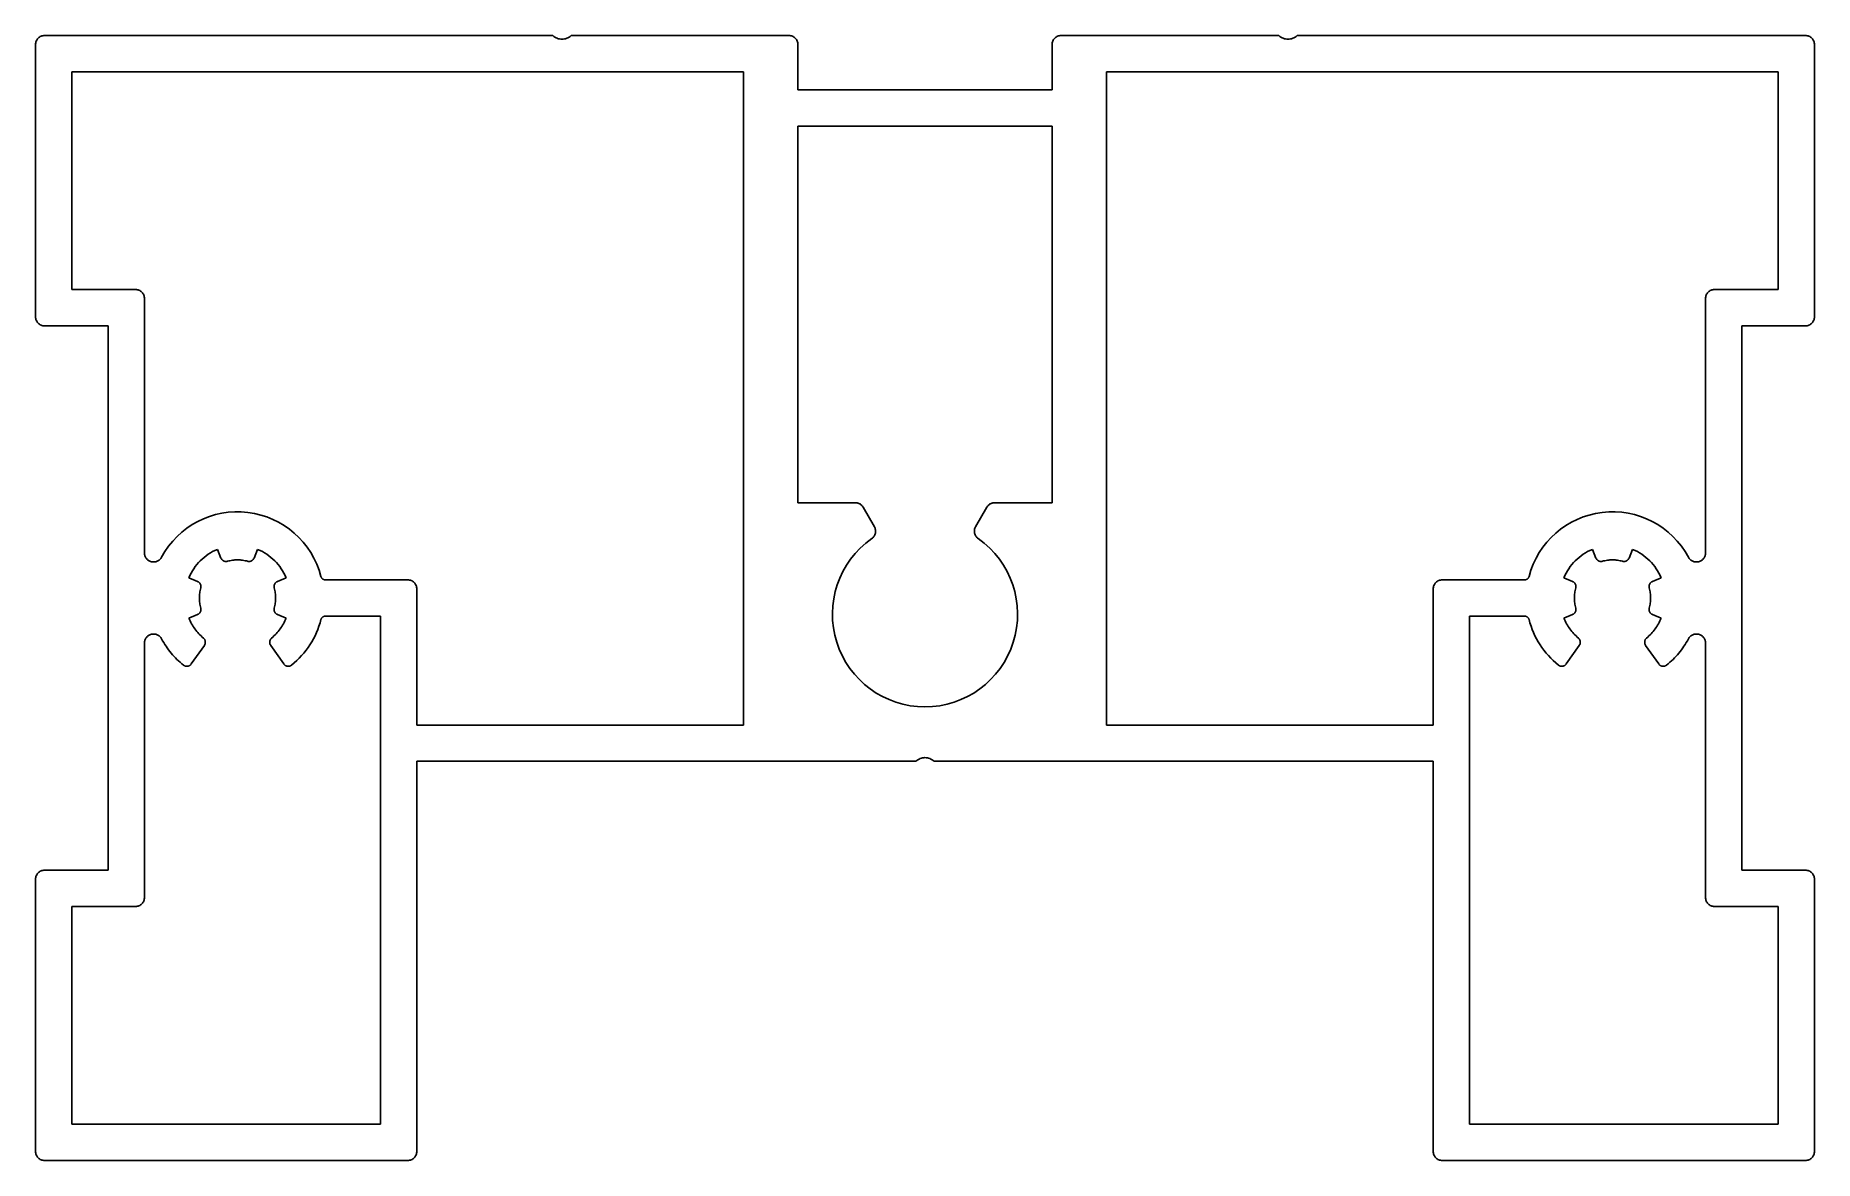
# Model space of a CAD drawing. Extents: x 967 to 1065, y 2108.8 to 2170.8.
import ezdxf

# ---------------------------------------------------------------- set-up
doc = ezdxf.new("R2010")
doc.units = 0
doc.linetypes.add('AUSGEZOGEN', pattern=[2000.1, 2000, -0.1])
doc.layers.add('-ALU', color=2, linetype='AUSGEZOGEN')

msp = doc.modelspace()

# ---------------------------------------------------------------- linework, layer by layer
at = {"layer": '-ALU', "color": 0}
for p, q in [((995.497, 2170.836), (967.497, 2170.836)), ((1008.497, 2170.836), (996.497, 2170.836)), ((1035.497, 2170.836), (1023.497, 2170.836)), ((1064.497, 2170.836), (1036.497, 2170.836)), ((966.997, 2170.336), (966.997, 2155.336)), ((1008.997, 2167.836), (1008.997, 2170.336)), ((1022.997, 2170.336), (1022.997, 2167.836)), ((1064.997, 2155.336), (1064.997, 2170.336)), ((968.997, 2156.836), (968.997, 2168.836)), ((968.997, 2168.836), (1005.997, 2168.836)), ((1005.997, 2168.836), (1005.997, 2132.836)), ((1025.997, 2132.836), (1025.997, 2168.836)), ((1025.997, 2168.836), (1062.997, 2168.836)), ((1062.997, 2168.836), (1062.997, 2156.836)), ((1022.997, 2167.836), (1008.997, 2167.836)), ((1008.997, 2145.085), (1008.997, 2165.836)), ((1008.997, 2165.836), (1022.997, 2165.836)), ((1022.997, 2165.836), (1022.997, 2145.085)), ((972.497, 2156.836), (968.997, 2156.836)), ((972.997, 2142.321), (972.997, 2156.336)), ((1058.997, 2156.336), (1058.997, 2142.321)), ((1062.997, 2156.836), (1059.497, 2156.836)), ((967.497, 2154.836), (970.997, 2154.836)), ((970.997, 2154.836), (970.997, 2124.836)), ((1060.997, 2124.836), (1060.997, 2154.836)), ((1060.997, 2154.836), (1064.497, 2154.836)), ((1012.158, 2145.085), (1008.997, 2145.085)), ((1013.208, 2143.767), (1012.591, 2144.835)), ((1019.403, 2144.835), (1018.786, 2143.767)), ((1022.997, 2145.085), (1019.836, 2145.085)), ((977.012, 2142.516), (977.211, 2142.036)), ((979.033, 2142.036), (979.232, 2142.516)), ((1052.762, 2142.516), (1052.961, 2142.036)), ((1054.783, 2142.036), (1054.982, 2142.516)), ((975.922, 2140.748), (975.443, 2140.946)), ((980.801, 2140.946), (980.322, 2140.748)), ((987.497, 2140.836), (982.963, 2140.836)), ((987.997, 2132.836), (987.997, 2140.336)), ((1043.997, 2140.336), (1043.997, 2132.836)), ((1049.031, 2140.836), (1044.497, 2140.836)), ((1051.672, 2140.748), (1051.193, 2140.946)), ((1056.551, 2140.946), (1056.072, 2140.748)), ((975.443, 2138.727), (975.922, 2138.925)), ((980.322, 2138.925), (980.801, 2138.727)), ((982.963, 2138.836), (985.997, 2138.836)), ((985.997, 2138.836), (985.997, 2110.836)), ((1045.997, 2110.836), (1045.997, 2138.836)), ((1045.997, 2138.836), (1049.031, 2138.836)), ((1051.193, 2138.727), (1051.672, 2138.925)), ((1056.072, 2138.925), (1056.551, 2138.727)), ((972.997, 2123.336), (972.997, 2137.352)), ((975.575, 2136.199), (976.295, 2137.227)), ((979.949, 2137.227), (980.669, 2136.199)), ((1051.325, 2136.199), (1052.045, 2137.227)), ((1055.699, 2137.227), (1056.419, 2136.199)), ((1058.997, 2137.352), (1058.997, 2123.336)), ((1005.997, 2132.836), (987.997, 2132.836)), ((1043.997, 2132.836), (1025.997, 2132.836)), ((987.997, 2109.336), (987.997, 2130.836)), ((987.997, 2130.836), (1015.497, 2130.836)), ((1016.497, 2130.836), (1043.997, 2130.836)), ((1043.997, 2130.836), (1043.997, 2109.336)), ((970.997, 2124.836), (967.497, 2124.836)), ((1064.497, 2124.836), (1060.997, 2124.836)), ((966.997, 2124.336), (966.997, 2109.336)), ((1064.997, 2109.336), (1064.997, 2124.336)), ((968.997, 2110.836), (968.997, 2122.836)), ((968.997, 2122.836), (972.497, 2122.836)), ((1059.497, 2122.836), (1062.997, 2122.836)), ((1062.997, 2122.836), (1062.997, 2110.836)), ((985.997, 2110.836), (968.997, 2110.836)), ((1062.997, 2110.836), (1045.997, 2110.836)), ((967.497, 2108.836), (987.497, 2108.836)), ((1044.497, 2108.836), (1064.497, 2108.836))]:
    msp.add_line(p, q, dxfattribs=at)
for centre, radius, start, end in [((967.497, 2170.336), 0.5, 90, 180), ((995.997, 2171.361), 0.725, 226.40385, 313.59615), ((1008.497, 2170.336), 0.5, 0, 90), ((1023.497, 2170.336), 0.5, 90, 180), ((1035.997, 2171.361), 0.725, 226.40385, 313.59615), ((1064.497, 2170.336), 0.5, 0, 90), ((972.497, 2156.336), 0.5, 0, 90), ((1059.497, 2156.336), 0.5, 90, 180), ((967.497, 2155.336), 0.5, 180, 270), ((1064.497, 2155.336), 0.5, 270, 0), ((978.122, 2139.836), 4.75, 14.47751, 151.75746), ((1012.158, 2144.585), 0.5, 30, 90), ((1019.836, 2144.585), 0.5, 90, 150), ((1053.872, 2139.836), 4.75, 28.24254, 165.52249), ((1012.775, 2143.517), 0.5, 305.12252, 30), ((1019.219, 2143.517), 0.5, 150, 234.87748), ((973.497, 2142.321), 0.5, 180, 331.75746), ((978.122, 2139.836), 2.9, 112.5, 157.5), ((978.122, 2139.836), 2.9, 22.5, 67.5), ((1015.997, 2138.936), 5.1, 125.12252, 54.87748), ((1053.872, 2139.836), 2.9, 112.5, 157.5), ((1053.872, 2139.836), 2.9, 22.5, 67.5), ((1058.497, 2142.321), 0.5, 208.24254, 360), ((977.488, 2142.151), 0.3, 202.5, 285.31924), ((978.122, 2139.836), 2.1, 74.68076, 105.31924), ((978.756, 2142.151), 0.3, 254.68076, 337.5), ((1053.238, 2142.151), 0.3, 202.5, 285.31924), ((1053.872, 2139.836), 2.1, 74.68076, 105.31924), ((1054.506, 2142.151), 0.3, 254.68076, 337.5), ((975.807, 2140.47), 0.3, 344.68076, 67.5), ((978.122, 2139.836), 2.1, 164.68076, 195.31924), ((980.437, 2140.47), 0.3, 112.5, 195.31924), ((978.122, 2139.836), 2.1, 344.68076, 15.31924), ((982.963, 2141.086), 0.25, 194.47751, 270), ((987.497, 2140.336), 0.5, 0, 90), ((1044.497, 2140.336), 0.5, 90, 180), ((1049.031, 2141.086), 0.25, 270, 345.52249), ((1051.557, 2140.47), 0.3, 344.68076, 67.5), ((1053.872, 2139.836), 2.1, 164.68076, 195.31924), ((1056.187, 2140.47), 0.3, 112.5, 195.31924), ((1053.872, 2139.836), 2.1, 344.68076, 15.31924), ((978.122, 2139.836), 2.9, 202.5, 229.62062), ((975.807, 2139.202), 0.3, 292.5, 15.31924), ((978.122, 2139.836), 2.9, 310.37938, 337.5), ((980.437, 2139.202), 0.3, 164.68076, 247.5), ((978.122, 2139.836), 4.75, 308.86557, 345.52249), ((982.963, 2138.586), 0.25, 90, 165.52249), ((1049.031, 2138.586), 0.25, 14.47751, 90), ((1053.872, 2139.836), 4.75, 194.47751, 231.13443), ((1053.872, 2139.836), 2.9, 202.5, 229.62062), ((1051.557, 2139.202), 0.3, 292.5, 15.31924), ((1053.872, 2139.836), 2.9, 310.37938, 337.5), ((1056.187, 2139.202), 0.3, 164.68076, 247.5), ((973.497, 2137.352), 0.5, 28.24254, 180), ((978.122, 2139.836), 4.75, 208.24254, 231.13443), ((976.049, 2137.399), 0.3, 325, 49.62062), ((980.195, 2137.399), 0.3, 130.37938, 215), ((1051.799, 2137.399), 0.3, 325, 49.62062), ((1055.945, 2137.399), 0.3, 130.37938, 215), ((1053.872, 2139.836), 4.75, 308.86557, 331.75746), ((1058.497, 2137.352), 0.5, 0, 151.75746), ((975.33, 2136.371), 0.3, 231.13443, 325), ((980.914, 2136.371), 0.3, 215, 308.86557), ((1051.08, 2136.371), 0.3, 231.13443, 325), ((1056.664, 2136.371), 0.3, 215, 308.86557), ((1015.997, 2130.311), 0.725, 46.40385, 133.59615), ((967.497, 2124.336), 0.5, 90, 180), ((1064.497, 2124.336), 0.5, 0, 90), ((972.497, 2123.336), 0.5, 270, 360), ((1059.497, 2123.336), 0.5, 180, 270), ((967.497, 2109.336), 0.5, 180, 270), ((987.497, 2109.336), 0.5, 270, 360), ((1044.497, 2109.336), 0.5, 180, 270), ((1064.497, 2109.336), 0.5, 270, 0)]:
    msp.add_arc(centre, radius, start, end, dxfattribs=at)

doc.saveas('drawing.dxf')
